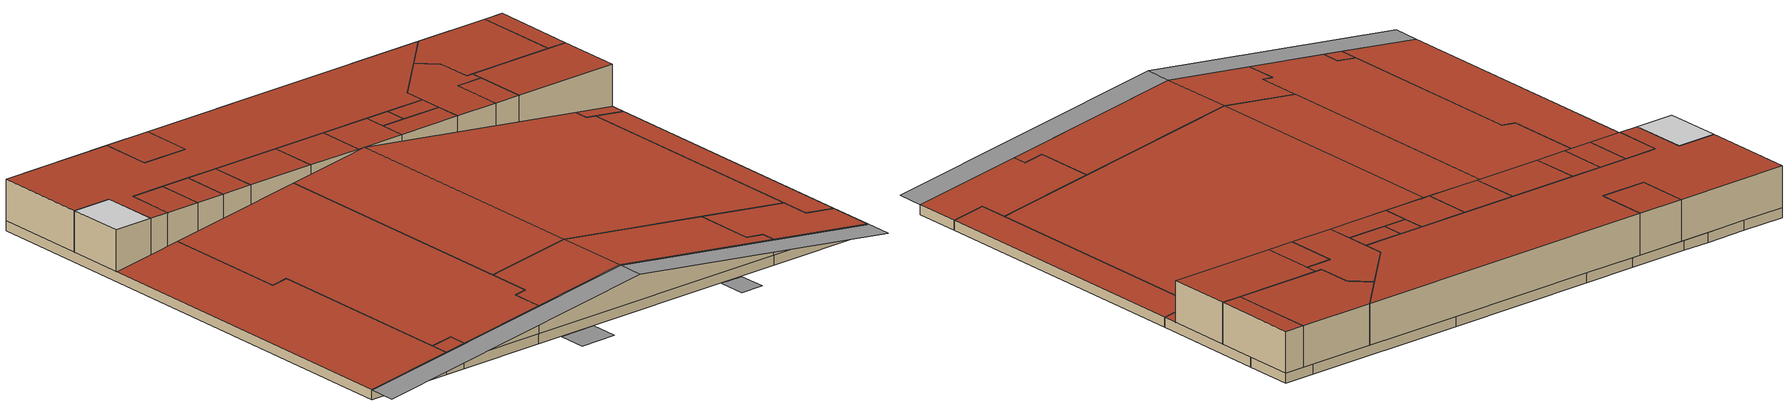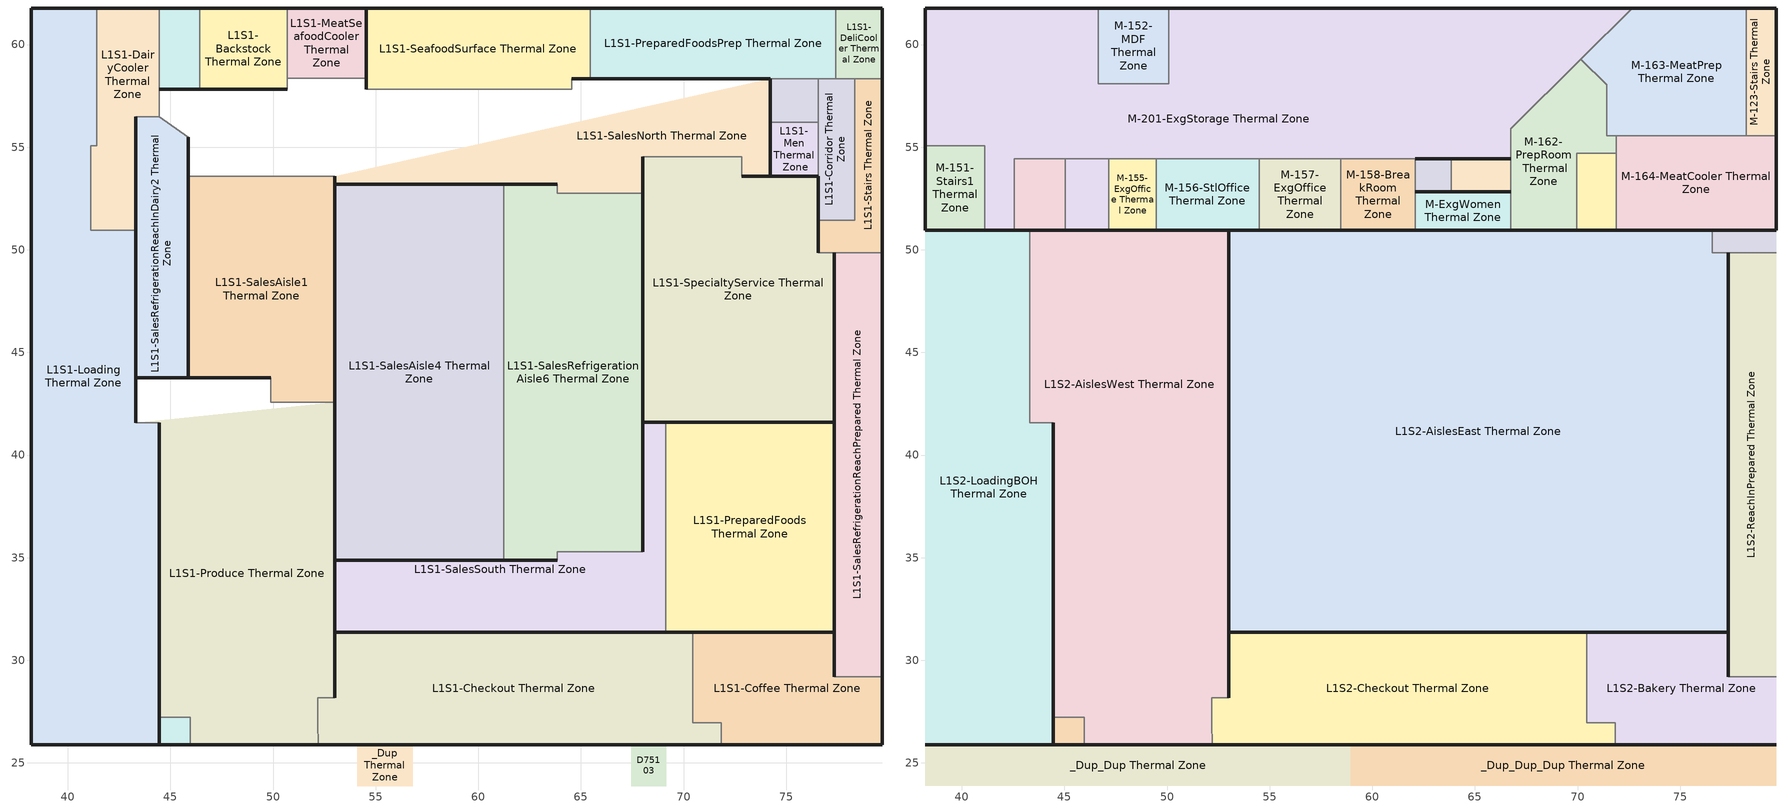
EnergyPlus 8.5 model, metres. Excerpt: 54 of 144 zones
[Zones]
L1S1-Backstock Thermal Zone
 floor to L1-114-Backstock Thermal Zone (Hole): 50.69,61.78 50.69,57.81 46.42,57.81 46.42,61.78 z2.13
 wall outside (Wall_Exterior): 50.69,61.78 46.42,61.78 / 46.42,57.81 49.53,57.81 50.69,57.81 z2.13:2.82
 wall to L1S1-MeatSeafoodCooler Thermal Zone (Hole): 50.69,58.37 50.69,61.78 z2.13:2.82
 wall to L1S1-BeerCage Thermal Zone (Hole): 46.42,61.78 46.42,57.81 z2.13:2.82
 wall to L1S1-SalesNorth Thermal Zone (Hole): 50.69,57.81 50.69,58.37 z2.13:2.82
 roof outside (Hole): 46.42,61.78 46.42,57.81 50.69,57.81 50.69,61.78 z2.82
L1S1-BeerCage Thermal Zone
 floor to L1-113-BeerCage Thermal Zone (Hole): 46.42,61.78 46.42,57.81 44.44,57.81 44.44,61.78 z2.13
 wall outside (Wall_Exterior): 44.44,57.81 46.42,57.81 / 46.42,61.78 44.44,61.78 z2.13:2.82
 wall to L1S1-DairyCooler Thermal Zone (Hole): 44.44,61.78 44.44,57.81 z2.13:2.82
 roof outside (Hole): 44.44,61.78 44.44,57.81 46.42,57.81 46.42,61.78 z2.82
L1S1-Checkout Thermal Zone
 floor outside (Hole): 70.44,31.36 70.44,26.95 71.84,26.95 71.84,25.88 52.19,25.88 52.18,26.95 52.18,28.16 53,28.16 53,31.36 z2.13
 wall outside (Wall_Exterior): 70.44,31.36 53,31.36 53,28.16 / 52.19,25.88 71.84,25.88 z2.13:2.82
 wall to L1S1-Produce Thermal Zone (Hole): 53,28.16 52.18,28.16 52.18,26.95 52.19,25.88 z2.13:2.82
 wall to L1S1-Coffee Thermal Zone (Hole): 71.84,25.88 71.84,26.95 70.44,26.95 70.44,31.36 z2.13:2.82
L1S1-Coffee Thermal Zone
 floor outside (Hole): 79.67,29.21 79.67,25.88 71.84,25.88 71.84,26.95 70.44,26.95 70.44,31.36 77.34,31.36 77.34,29.21 z2.13
 wall outside (Wall_Exterior): 77.34,29.21 77.34,31.36 70.44,31.36 / 71.84,25.88 79.67,25.88 79.67,29.21 z2.13:2.82
 wall to L1S1-SalesRefrigerationReachPrepared Thermal Zone (Hole): 79.67,29.21 77.34,29.21 z2.13:2.82
L1S1-Corridor Thermal Zone
 floor to L1-122-Corridor Thermal Zone (Hole): 78.33,58.34 78.33,51.44 76.57,51.44 76.57,58.34 z2.13
 wall outside (Wall_Exterior): 76.57,53.58 76.57,51.44 z2.13:2.82
 wall to L1S1-PreparedFoodsPrep Thermal Zone (Hole): 77.42,58.34 76.57,58.34 z2.13:2.82
 wall to L1S1-Women Thermal Zone (Hole): 76.57,58.34 76.57,56.22 z2.13:2.82
 wall to L1S1-Men Thermal Zone (Hole): 76.57,56.22 76.57,53.58 z2.13:2.82
 wall to L1S1-Stairs Thermal Zone (Hole): 76.57,51.44 78.33,51.44 78.33,58.34 z2.13:2.82
 wall to L1S1-DeliCooler Thermal Zone (Hole): 78.33,58.34 77.42,58.34 z2.13:2.82
 roof outside (Hole): 76.57,58.34 76.57,51.44 78.33,51.44 78.33,58.34 z2.82
L1S1-DairyCooler Thermal Zone
 floor to L1-112-DairyCooler Thermal Zone (Hole): 44.44,61.78 44.44,56.48 43.31,56.48 43.31,50.96 41.12,50.96 41.12,55.08 41.4,55.08 41.4,61.78 z2.13
 wall outside (Wall_Exterior): 43.31,50.96 43.31,56.48 / 44.44,61.78 41.4,61.78 z2.13:2.82
 wall to L1S1-Loading Thermal Zone (Hole): 41.4,61.78 41.4,55.08 41.12,55.08 41.12,50.96 43.31,50.96 z2.13:2.82
 wall to L1S1-SalesRefrigerationReachInDairy2 Thermal Zone (Hole): 43.31,56.48 44.44,56.48 z2.13:2.82
 wall to L1S1-SalesNorth Thermal Zone (Hole): 44.44,56.48 44.44,57.81 z2.13:2.82
 roof outside (Hole): 41.4,61.78 41.4,55.08 41.12,55.08 41.12,50.96 43.31,50.96 43.31,56.48 44.44,56.48 44.44,61.78 z2.82
L1S1-DeliCooler Thermal Zone
 floor to L1-119-DeliCooler Thermal Zone (Hole): 79.67,61.78 79.67,58.34 77.42,58.34 77.42,61.78 z2.13
 wall outside (Wall_Exterior): 79.67,58.34 79.67,61.78 77.42,61.78 z2.13:2.82
 wall to L1S1-Stairs Thermal Zone (Hole): 78.33,58.34 79.67,58.34 z2.13:2.82
 wall to L1S1-PreparedFoodsPrep Thermal Zone (Hole): 77.42,61.78 77.42,58.34 z2.13:2.82
 roof outside (Hole): 77.42,61.78 77.42,58.34 79.67,58.34 79.67,61.78 z2.82
L1S1-Loading Thermal Zone
 floor outside (Hole): 41.4,61.78 41.4,55.08 41.12,55.08 41.12,50.96 43.31,50.96 43.31,41.57 44.44,41.57 44.44,25.88 38.22,25.88 38.22,61.78 z2.13
 wall outside (Wall_Exterior): 41.4,61.78 38.22,61.78 38.22,25.88 44.44,25.88 44.44,41.57 / 43.31,41.57 43.31,50.96 z2.13:2.82
 wall to L1S1-Produce Thermal Zone (Hole): 44.44,41.57 43.31,41.57 z2.13:2.82
 roof outside (Hole): 38.22,61.78 38.22,25.88 44.44,25.88 44.44,41.57 43.31,41.57 43.31,50.96 41.12,50.96 41.12,55.08 41.4,55.08 41.4,61.78 z2.82
L1S1-MeatSeafoodCooler Thermal Zone
 floor to L1-115-MeatSeafoodCooler Thermal Zone (Hole): 54.53,61.78 54.53,58.37 50.69,58.37 50.69,61.78 z2.13
 wall outside (Wall_Exterior): 54.53,58.37 54.53,61.78 50.69,61.78 z2.13:2.82
 wall to L1S1-SalesNorth Thermal Zone (Hole): 50.69,58.37 54.53,58.37 z2.13:2.82
 roof outside (Hole): 50.69,61.78 50.69,58.37 54.53,58.37 54.53,61.78 z2.82
L1S1-Men Thermal Zone
 floor to L1-121-Men Thermal Zone (Hole): 76.57,56.22 76.57,53.58 74.22,53.58 74.22,56.22 z2.13
 wall outside (Wall_Exterior): 74.22,56.22 74.22,53.58 76.57,53.58 z2.13:2.82
 wall to L1S1-Women Thermal Zone (Hole): 76.57,56.22 74.22,56.22 z2.13:2.82
 roof outside (Hole): 74.22,56.22 74.22,53.58 76.57,53.58 76.57,56.22 z2.82
L1S1-PreparedFoods Thermal Zone
 floor outside (Hole): 77.34,41.61 77.34,31.36 69.13,31.36 69.13,41.61 z2.13
 wall outside (Wall_Exterior): 69.13,31.36 77.34,31.36 77.34,41.61 69.13,41.61 z2.13:2.82
 wall to L1S1-SalesSouth Thermal Zone (Hole): 69.13,41.61 69.13,31.36 z2.13:2.82
 roof outside (Hole): 69.13,41.61 69.13,31.36 77.34,31.36 77.34,41.61 z2.82
L1S1-PreparedFoodsPrep Thermal Zone
 floor to L1-118-PreparedFoodsPrep Thermal Zone (Hole): 77.42,61.78 77.42,58.34 65.46,58.34 65.46,61.78 z2.13
 wall outside (Wall_Exterior): 77.42,61.78 65.46,61.78 / 65.46,58.34 72.85,58.34 74.22,58.34 z2.13:2.82
 wall to L1S1-SeafoodSurface Thermal Zone (Hole): 65.46,61.78 65.46,58.34 z2.13:2.82
 wall to L1S1-Women Thermal Zone (Hole): 74.22,58.34 76.57,58.34 z2.13:2.82
 roof outside (Hole): 65.46,61.78 65.46,58.34 77.42,58.34 77.42,61.78 z2.82
L1S1-Produce Thermal Zone
 floor outside (Hole): 53,42.58 53,28.16 52.18,28.16 52.19,25.88 45.97,25.88 45.97,27.22 44.44,27.22 44.44,41.57 43.31,41.57 z2.13
 wall outside (Wall_Exterior): 44.44,41.57 44.44,27.22 / 49.9,43.77 43.31,43.77 43.31,41.57 / 45.97,25.88 52.19,25.88 / 53,28.16 53,42.58 z2.13:2.82
 wall to L1S1-SalesAisle1 Thermal Zone (Hole): 53,42.58 49.9,42.58 49.9,43.77 z2.13:2.82
 wall to L1S1-Shaft Thermal Zone (Hole): 44.44,27.22 45.97,27.22 45.97,25.88 z2.13:2.82
 roof outside (Hole): 43.31,43.77 43.31,41.57 44.44,41.57 44.44,27.22 45.97,27.22 45.97,25.88 52.19,25.88 52.18,28.16 z2.82
L1S1-SalesAisle1 Thermal Zone
 floor outside (Hole): 53,53.58 53,42.58 49.9,42.58 49.9,43.77 45.87,43.77 45.87,53.58 z2.13
 wall outside (Wall_Exterior): 45.87,53.58 45.87,43.77 49.9,43.77 / 53,42.58 53,53.58 z2.13:2.82
 wall to L1S1-SalesNorth Thermal Zone (Hole): 53,53.58 45.87,53.58 z2.13:2.82
 roof outside (Hole): 45.87,53.58 45.87,43.77 49.9,43.77 49.9,42.58 53,42.58 53,53.58 z2.82
L1S1-SalesAisle4 Thermal Zone
 floor outside (Hole): 61.24,53.19 61.24,34.87 53,34.87 53,53.19 z2.13
 wall outside (Wall_Exterior): 61.24,53.19 53,53.19 53,34.87 61.24,34.87 z2.13:2.82
 wall to L1S1-SalesRefrigerationAisle6 Thermal Zone (Hole): 61.24,34.87 61.24,53.19 z2.13:2.82
 roof outside (Hole): 53,53.19 53,34.87 61.24,34.87 61.24,53.19 z2.82
L1S1-SalesNorth Thermal Zone
 floor outside (Hole): 74.22,58.34 74.22,53.58 72.85,53.58 72.85,54.53 68,54.53 68,52.77 63.86,52.77 63.86,53.19 53,53.19 53,53.58 z2.13
 wall outside (Wall_Exterior): 50.69,57.81 44.44,57.81 / 45.87,55.47 45.87,53.58 / 53,53.58 53,53.19 63.86,53.19 / 68,52.77 68,54.53 / 72.85,53.58 74.22,53.58 74.22,58.34 64.56,58.34 / 54.53,57.81 54.53,58.37 z2.13:2.82
 wall to L1S1-SeafoodSurface Thermal Zone (Hole): 64.56,58.34 64.56,57.81 54.53,57.81 z2.13:2.82
 wall to L1S1-SalesRefrigerationReachInDairy2 Thermal Zone (Hole): 44.44,56.48 45.87,55.47 z2.13:2.82
 wall to L1S1-SalesRefrigerationAisle6 Thermal Zone (Hole): 63.86,53.19 63.86,52.77 68,52.77 z2.13:2.82
 wall to L1S1-SpecialtyService Thermal Zone (Hole): 68,54.53 72.85,54.53 72.85,53.58 z2.13:2.82
 roof outside (Hole): 44.44,57.81 44.44,56.48 45.87,55.47 45.87,53.58 53,53.58 53,53.19 63.86,53.19 63.86,52.77 68,52.77 68,54.53 z2.82
L1S1-SalesRefrigerationAisle6 Thermal Zone
 floor outside (Hole): 68,52.77 68,35.3 63.86,35.3 63.86,34.87 61.24,34.87 61.24,53.19 63.86,53.19 63.86,52.77 z2.13
 wall outside (Wall_Exterior): 61.24,34.87 63.86,34.87 / 63.86,53.19 61.24,53.19 / 68,35.3 68,52.77 z2.13:2.82
 wall to L1S1-SalesSouth Thermal Zone (Hole): 63.86,34.87 63.86,35.3 68,35.3 z2.13:2.82
 roof outside (Hole): 61.24,53.19 61.24,34.87 63.86,34.87 63.86,35.3 68,35.3 68,52.77 63.86,52.77 63.86,53.19 z2.82
L1S1-SalesRefrigerationReachInDairy2 Thermal Zone
 floor outside (Hole): 45.87,55.47 45.87,43.77 43.31,43.77 43.31,56.48 44.44,56.48 z2.13
 wall outside (Wall_Exterior): 43.31,56.48 43.31,43.77 45.87,43.77 45.87,55.47 z2.13:2.82
 roof outside (Hole): 43.31,56.48 43.31,43.77 45.87,43.77 45.87,55.47 44.44,56.48 z2.82
L1S1-SalesRefrigerationReachPrepared Thermal Zone
 floor outside (Hole): 79.67,49.87 79.67,29.21 77.34,29.21 77.34,49.87 z2.13
 wall outside (Wall_Exterior): 79.67,29.21 79.67,49.87 / 77.34,49.87 77.34,29.21 z2.13:2.82
 wall to L1S1-Stairs Thermal Zone (Hole): 79.67,49.87 77.34,49.87 z2.13:2.82
L1S1-SalesSouth Thermal Zone
 floor outside (Hole): 69.13,41.61 69.13,31.36 53,31.36 53,34.87 63.86,34.87 63.86,35.3 68,35.3 68,41.61 z2.13
 wall outside (Wall_Exterior): 69.13,41.61 68,41.61 68,35.3 / 63.86,34.87 53,34.87 53,31.36 69.13,31.36 z2.13:2.82
 roof outside (Hole): 53,34.87 53,31.36 69.13,31.36 69.13,41.61 68,41.61 68,35.3 63.86,35.3 63.86,34.87 z2.82
L1S1-SeafoodSurface Thermal Zone
 floor outside (Hole): 65.46,61.78 65.46,58.34 64.56,58.34 64.56,57.81 54.53,57.81 54.53,61.78 z2.13
 wall outside (Wall_Exterior): 64.56,58.34 65.46,58.34 / 65.46,61.78 54.53,61.78 54.53,57.81 z2.13:2.82
 roof outside (Hole): 54.53,61.78 54.53,57.81 64.56,57.81 64.56,58.34 65.46,58.34 65.46,61.78 z2.82
L1S1-Shaft Thermal Zone
 floor to L1-Shaft Thermal Zone (Hole): 45.97,27.22 45.97,25.88 44.44,25.88 44.44,27.22 z2.13
 wall outside (Wall_Exterior): 44.44,27.22 44.44,25.88 45.97,25.88 z2.13:2.82
L1S1-SpecialtyService Thermal Zone
 floor outside (Hole): 76.57,53.58 76.57,49.87 77.34,49.87 77.34,41.61 68,41.61 68,54.53 72.85,54.53 72.85,53.58 z2.13
 wall outside (Wall_Exterior): 76.57,49.87 76.57,53.58 72.85,53.58 / 68,54.53 68,41.61 77.34,41.61 77.34,49.87 z2.13:2.82
 wall to L1S1-Stairs Thermal Zone (Hole): 77.34,49.87 76.57,49.87 z2.13:2.82
 roof outside (Hole): 68,54.53 68,41.61 77.34,41.61 77.34,49.87 76.57,49.87 76.57,53.58 72.85,53.58 72.85,54.53 z2.82
L1S1-Stairs Thermal Zone
 floor to L1-123-Stairs Thermal Zone (Hole): 79.67,58.34 79.67,49.87 76.57,49.87 76.57,51.44 78.33,51.44 78.33,58.34 z2.13
 wall outside (Wall_Exterior): 76.57,51.44 76.57,49.87 / 79.67,49.87 79.67,58.34 z2.13:2.82
 roof outside (Hole): 78.33,58.34 78.33,51.44 76.57,51.44 76.57,49.87 79.67,49.87 79.67,58.34 z2.82
L1S1-Women Thermal Zone
 floor to L1-120-Women Thermal Zone (Hole): 76.57,58.34 76.57,56.22 74.22,56.22 74.22,58.34 z2.13
 wall outside (Wall_Exterior): 74.22,58.34 74.22,56.22 z2.13:2.82
 roof outside (Hole): 74.22,58.34 74.22,56.22 76.57,56.22 76.57,58.34 z2.82
_Dup Thermal Zone
 floor outside (Hole): 56.79,25.88 56.79,23.87 54.11,23.87 54.11,25.88 z2.09
D75103
 floor outside (Hole): 69.16,25.88 69.16,23.87 67.45,23.87 67.45,25.88 z2.09
L1S2-AislesEast Thermal Zone
 floor outside (Hole): 77.34,49.87 77.34,31.36 53,31.36 53,50.96 76.57,50.96 76.57,49.87 z2.82
 wall outside (Wall_Exterior): 77.34,31.36 77.34,49.87 z2.82:3.15; 53,50.96 53,31.36 z2.82:4.88; 76.57,50.96,3.25 76.57,50.96,2.82 53,50.96,2.82 53,50.96,4.88 58.95,50.96,5.72; 53,31.36,4.88 53,31.36,2.82 77.34,31.36,2.82 77.34,31.36,3.15 58.95,31.36,5.72
 wall to L1S2-Shaft2 Thermal Zone (Hole): 76.57,49.87 76.57,50.96 z2.82:3.25; 77.34,49.87,3.15 77.34,49.87,2.82 76.57,49.87,2.82 76.57,49.87,3.25
 roof outside (Hole): 58.95,31.36,5.72 77.34,31.36,3.15 77.34,49.87,3.15 76.57,49.87,3.25 76.57,50.96,3.25 58.95,50.96,5.72; 58.95,50.96,5.72 53,50.96,4.88 53,31.36,4.88 58.95,31.36,5.72
L1S2-AislesWest Thermal Zone
 floor outside (Hole): 53,50.96 53,28.16 52.18,28.16 52.19,25.88 45.97,25.88 45.97,27.22 44.44,27.22 44.44,41.57 43.31,41.57 43.31,50.96 z2.82
 wall outside (Wall_Exterior): 53,28.16 53,50.96 z2.82:4.88; 44.44,41.57 44.44,27.22 z2.82:3.69; 53,50.96,4.88 53,50.96,2.82 43.31,50.96,2.82 43.31,50.96,3.53; 45.97,25.88,3.9 45.97,25.88,2.82 52.19,25.88,2.82 52.19,25.88,4.77
 wall to L1S2-LoadingBOH Thermal Zone (Hole): 43.31,50.96 43.31,41.57 z2.82:3.53; 43.31,41.57,3.53 43.31,41.57,2.82 44.44,41.57,2.82 44.44,41.57,3.69
 wall to L1S2-Shaft Thermal Zone (Hole): 45.97,27.22 45.97,25.88 z2.82:3.9; 44.44,27.22,3.69 44.44,27.22,2.82 45.97,27.22,2.82 45.97,27.22,3.9
 wall to L1S2-Checkout Thermal Zone (Hole): 52.19,25.88 52.18,26.95 52.18,28.16 z2.82:4.77; 52.18,28.16,4.77 52.18,28.16,2.82 53,28.16,2.82 53,28.16,4.88
 roof outside (Hole): 53,50.96,4.88 43.31,50.96,3.53 43.31,41.57,3.53 44.44,41.57,3.69 44.44,27.22,3.69 45.97,27.22,3.9 45.97,25.88,3.9 52.19,25.88,4.77 52.18,28.16,4.77 53,28.16,4.88
L1S2-Bakery Thermal Zone
 floor to L1S1-Coffee Thermal Zone (Hole): 79.67,29.21 79.67,25.88 71.84,25.88 71.84,26.95 70.44,26.95 70.44,31.36 77.34,31.36 77.34,29.21 z2.82
 wall outside (Wall_Exterior): 77.34,29.21 77.34,31.36 z2.82:3.15; 71.84,25.88,3.91 71.84,25.88,2.82 79.67,25.88,2.82; 77.34,31.36,3.15 77.34,31.36,2.82 70.44,31.36,2.82 70.44,31.36,4.11
 wall to L1S2-ReachInPrepared Thermal Zone (Hole): 79.67,29.21,2.82 77.34,29.21,2.82 77.34,29.21,3.15
 wall to L1S2-Checkout Thermal Zone (Hole): 70.44,31.36 70.44,26.95 z2.82:4.11; 71.84,26.95 71.84,25.88 z2.82:3.91; 70.44,26.95,4.11 70.44,26.95,2.82 71.84,26.95,2.82 71.84,26.95,3.91
 roof outside (Hole): 70.44,26.95,4.11 71.84,26.95,3.91 71.84,25.88,3.91 79.67,25.88,2.82 79.67,29.21,2.82 77.34,29.21,3.15 77.34,31.36,3.15 70.44,31.36,4.11
L1S2-Checkout Thermal Zone
 floor to L1S1-Checkout Thermal Zone (Hole): 70.44,31.36 70.44,26.95 71.84,26.95 71.84,25.88 52.19,25.88 52.18,26.95 52.18,28.16 53,28.16 53,31.36 z2.82
 wall outside (Wall_Exterior): 53,31.36 53,28.16 z2.82:4.88; 52.19,25.88,4.77 52.19,25.88,2.82 71.84,25.88,2.82 71.84,25.88,3.91 58.95,25.88,5.72; 70.44,31.36,4.11 70.44,31.36,2.82 53,31.36,2.82 53,31.36,4.88 58.95,31.36,5.72
 roof outside (Hole): 58.95,31.36,5.72 53,31.36,4.88 53,28.16,4.88 52.18,28.16,4.77 52.18,26.95,4.77 52.19,25.88,4.77 58.95,25.88,5.72; 58.95,25.88,5.72 70.44,25.9,4.11 71.84,25.88,3.91 71.84,26.95,3.91 70.44,26.95,4.11 70.44,31.36,4.11 58.95,31.36,5.72
L1S2-LoadingBOH Thermal Zone
 floor outside (Hole): 43.31,50.96 43.31,41.57 44.44,41.57 44.44,25.88 38.22,25.88 38.22,50.96 z2.82
 wall outside (Wall_Exterior): 44.44,25.88 44.44,41.57 z2.82:3.69; 43.31,50.96,3.53 43.31,50.96,2.82 38.22,50.96,2.82; 38.22,25.88,2.82 44.44,25.88,2.82 44.44,25.88,3.69
 roof outside (Hole): 43.31,50.96,3.53 38.22,50.96,2.82 38.22,25.88,2.82 44.44,25.88,3.69 44.44,41.57,3.69 43.31,41.57,3.53
L1S2-ReachInPrepared Thermal Zone
 floor to L1S1-SalesRefrigerationReachPrepared Thermal Zone (Hole): 79.67,49.87 79.67,29.21 77.34,29.21 77.34,49.87 z2.82
 wall outside (Wall_Exterior): 77.34,49.87 77.34,29.21 z2.82:3.15
 wall to L1S2-Shaft2 Thermal Zone (Hole): 79.67,49.87,2.82 77.34,49.87,2.82 77.34,49.87,3.15
 roof outside (Hole): 77.34,29.21,3.15 79.67,29.21,2.82 79.67,49.87,2.82 77.34,49.87,3.15
L1S2-Shaft Thermal Zone
 floor to L1S1-Shaft Thermal Zone (Hole): 45.97,27.22 45.97,25.88 44.44,25.88 44.44,27.22 z2.82
 wall outside (Wall_Exterior): 44.44,27.22 44.44,25.88 z2.82:3.69; 44.44,25.88,3.69 44.44,25.88,2.82 45.97,25.88,2.82 45.97,25.88,3.9
 roof outside (Hole): 45.97,27.22,3.9 44.44,27.22,3.69 44.44,25.88,3.69 45.97,25.88,3.9
L1S2-Shaft2 Thermal Zone
 floor outside (Hole): 79.67,50.96 79.67,49.87 76.57,49.87 76.57,50.96 z2.82
 wall outside (Wall_Exterior): 79.67,50.96,2.82 76.57,50.96,2.82 76.57,50.96,3.25
 roof outside (Hole): 76.57,49.87,3.25 79.67,49.87,2.82 79.67,50.96,2.82 76.57,50.96,3.25
M-123-Stairs Thermal Zone
 floor outside (Hole): 79.67,61.78 79.67,55.57 78.23,55.57 78.23,61.78 z2.82
 wall outside (Wall_Exterior): 79.67,55.57 79.67,61.78 78.23,61.78 z2.82:5.72
 wall to M-163-MeatPrep Thermal Zone (Hole): 78.23,61.78 78.23,55.57 z2.82:5.72
 wall to M-164-MeatCooler Thermal Zone (Hole): 78.23,55.57 79.67,55.57 z2.82:5.72
 roof outside (Hole): 78.23,61.78 78.23,55.57 79.67,55.57 79.67,61.78 z5.72
M-151-Stairs1 Thermal Zone
 floor outside (Hole): 41.12,55.08 41.12,50.96 38.22,50.96 38.22,55.08 z2.82
 wall outside (Wall_Exterior): 38.22,55.08 38.22,50.96 41.12,50.96 z2.82:5.72
 wall to M-201-ExgStorage Thermal Zone (Hole): 41.12,50.96 41.12,55.08 38.22,55.08 z2.82:5.72
 ceiling to L2-201-Stairs1 Thermal Zone (Hole): 38.22,55.08 38.22,50.96 41.12,50.96 41.12,55.08 z5.72
M-152-MDF Thermal Zone
 floor outside (Hole): 50.08,61.78 50.08,58.09 46.65,58.09 46.65,61.78 z2.82
 wall outside (Wall_Exterior): 50.08,61.78 46.65,61.78 z2.82:5.72
 wall to M-201-ExgStorage Thermal Zone (Hole): 46.65,61.78 46.65,58.09 50.08,58.09 50.08,61.78 z2.82:5.72
 roof outside (Hole): 46.65,61.78 46.65,58.09 50.08,58.09 50.08,61.78 z5.72
M-153-CashRoom Thermal Zone
 floor outside (Hole): 45.04,54.44 45.04,50.96 42.55,50.96 42.55,54.44 z2.82
 wall outside (Wall_Exterior): 42.55,50.96 45.04,50.96 z2.82:5.72
 wall to M-201-ExgStorage Thermal Zone (Hole): 45.04,54.44 42.55,54.44 42.55,50.96 z2.82:5.72
 wall to M-154-ExgOffice Thermal Zone (Hole): 45.04,50.96 45.04,54.44 z2.82:5.72
 roof outside (Hole): 42.55,54.44 42.55,50.96 45.04,50.96 45.04,54.44 z5.72
M-154-ExgOffice Thermal Zone
 floor outside (Hole): 47.16,54.44 47.16,50.96 45.04,50.96 45.04,54.44 z2.82
 wall outside (Wall_Exterior): 45.04,50.96 47.16,50.96 z2.82:5.72
 wall to M-155-ExgOffice Thermal Zone (Hole): 47.16,50.96 47.16,54.44 z2.82:5.72
 wall to M-201-ExgStorage Thermal Zone (Hole): 47.16,54.44 45.04,54.44 z2.82:5.72
 roof outside (Hole): 45.04,54.44 45.04,50.96 47.16,50.96 47.16,54.44 z5.72
M-155-ExgOffice Thermal Zone
 floor outside (Hole): 49.47,54.44 49.47,50.96 47.16,50.96 47.16,54.44 z2.82
 wall outside (Wall_Exterior): 47.16,50.96 49.47,50.96 z2.82:5.72
 wall to M-156-StlOffice Thermal Zone (Hole): 49.47,50.96 49.47,54.44 z2.82:5.72
 wall to M-201-ExgStorage Thermal Zone (Hole): 49.47,54.44 47.16,54.44 z2.82:5.72
 roof outside (Hole): 47.16,54.44 47.16,50.96 49.47,50.96 49.47,54.44 z5.72
M-156-StlOffice Thermal Zone
 floor outside (Hole): 54.48,54.44 54.48,50.96 49.47,50.96 49.47,54.44 z2.82
 wall outside (Wall_Exterior): 49.47,50.96 54.48,50.96 z2.82:5.72
 wall to M-157-ExgOffice Thermal Zone (Hole): 54.48,50.96 54.48,54.44 z2.82:5.72
 wall to M-201-ExgStorage Thermal Zone (Hole): 54.48,54.44 49.47,54.44 z2.82:5.72
 roof outside (Hole): 49.47,54.44 49.47,50.96 54.48,50.96 54.48,54.44 z5.72
M-157-ExgOffice Thermal Zone
 floor outside (Hole): 58.47,54.44 58.47,50.96 54.48,50.96 54.48,54.44 z2.82
 wall outside (Wall_Exterior): 54.48,50.96 58.47,50.96 z2.82:5.72
 wall to M-158-BreakRoom Thermal Zone (Hole): 58.47,50.96 58.47,54.44 z2.82:5.72
 wall to M-201-ExgStorage Thermal Zone (Hole): 58.47,54.44 54.48,54.44 z2.82:5.72
 roof outside (Hole): 54.48,54.44 54.48,50.96 58.47,50.96 58.47,54.44 z5.72
M-158-BreakRoom Thermal Zone
 floor outside (Hole): 62.09,54.44 62.09,50.96 58.47,50.96 58.47,54.44 z2.82
 wall outside (Wall_Exterior): 58.47,50.96 62.09,50.96 z2.82:5.72
 wall to M-ExgWomen Thermal Zone (Hole): 62.09,50.96 62.09,52.83 z2.82:5.72
 wall to M-201-ExgStorage Thermal Zone (Hole): 62.09,54.44 58.47,54.44 z2.82:5.72
 wall to M-159-ExgVest Thermal Zone (Hole): 62.09,52.83 62.09,54.44 z2.82:5.72
 roof outside (Hole): 58.47,54.44 58.47,50.96 62.09,50.96 62.09,54.44 z5.72
M-159-ExgVest Thermal Zone
 floor outside (Hole): 63.84,54.44 63.84,52.83 62.09,52.83 62.09,54.44 z2.82
 wall outside (Wall_Exterior): 62.09,52.83 63.84,52.83 / 63.84,54.44 62.09,54.44 z2.82:5.72
 wall to M-161-Men Thermal Zone (Hole): 63.84,52.83 63.84,54.44 z2.82:5.72
 roof outside (Hole): 62.09,54.44 62.09,52.83 63.84,52.83 63.84,54.44 z5.72
M-161-Men Thermal Zone
 floor outside (Hole): 66.75,54.44 66.75,52.83 63.84,52.83 63.84,54.44 z2.82
 wall outside (Wall_Exterior): 66.75,54.44 63.84,54.44 / 63.84,52.83 66.75,52.83 z2.82:5.72
 wall to M-162-PrepRoom Thermal Zone (Hole): 66.75,52.83 66.75,54.44 z2.82:5.72
 roof outside (Hole): 63.84,54.44 63.84,52.83 66.75,52.83 66.75,54.44 z5.72
M-162-PrepRoom Thermal Zone
 floor outside (Hole): 71.41,58.03 71.41,55.57 71.89,55.57 71.89,54.7 69.95,54.7 69.95,50.96 66.75,50.96 66.75,55.9 70.16,59.29 z2.82
 wall outside (Wall_Exterior): 66.75,50.96 69.95,50.96 z2.82:5.72
 wall to M-164-MeatCooler Thermal Zone (Hole): 71.89,54.7 71.89,55.57 z2.82:5.72
 wall to M-163-MeatPrep Thermal Zone (Hole): 71.89,55.57 71.41,55.57 71.41,58.03 70.16,59.29 z2.82:5.72
 wall to M-BakeryFreezer Thermal Zone (Hole): 69.95,50.96 69.95,54.7 71.89,54.7 z2.82:5.72
 wall to M-ExgWomen Thermal Zone (Hole): 66.75,52.83 66.75,50.96 z2.82:5.72
 wall to M-201-ExgStorage Thermal Zone (Hole): 70.16,59.29 66.75,55.9 66.75,54.44 z2.82:5.72
 roof outside (Hole): 70.16,59.29 66.75,55.9 66.75,50.96 69.95,50.96 69.95,54.7 71.89,54.7 71.89,55.57 71.41,55.57 71.41,58.03 z5.72
M-163-MeatPrep Thermal Zone
 floor outside (Hole): 78.23,61.78 78.23,55.57 71.41,55.57 71.41,58.03 70.16,59.29 72.67,61.78 z2.82
 wall outside (Wall_Exterior): 78.23,61.78 72.67,61.78 z2.82:5.72
 wall to M-201-ExgStorage Thermal Zone (Hole): 72.67,61.78 70.16,59.29 z2.82:5.72
 wall to M-164-MeatCooler Thermal Zone (Hole): 71.89,55.57 78.23,55.57 z2.82:5.72
 roof outside (Hole): 72.67,61.78 70.16,59.29 71.41,58.03 71.41,55.57 78.23,55.57 78.23,61.78 z5.72
M-164-MeatCooler Thermal Zone
 floor outside (Hole): 79.67,55.57 79.67,50.96 71.89,50.96 71.89,55.57 z2.82
 wall outside (Wall_Exterior): 71.89,50.96 79.67,50.96 79.67,55.57 z2.82:5.72
 wall to M-BakeryFreezer Thermal Zone (Hole): 71.89,54.7 71.89,50.96 z2.82:5.72
 roof outside (Hole): 71.89,55.57 71.89,50.96 79.67,50.96 79.67,55.57 z5.72
M-201-ExgStorage Thermal Zone
 floor outside (Hole): 72.67,61.78 66.75,55.9 66.75,54.44 42.55,54.44 42.55,50.96 41.12,50.96 41.12,55.08 38.22,55.08 38.22,61.78 46.65,61.78 z2.82
 wall outside (Wall_Exterior): 41.12,50.96 42.55,50.96 / 46.65,61.78 38.22,61.78 38.22,55.08 / 72.67,61.78 50.08,61.78 / 62.09,54.44 66.75,54.44 z2.82:5.72
 roof outside (Hole): 38.22,61.78 38.22,55.08 41.12,55.08 41.12,50.96 42.55,50.96 42.55,54.44 66.75,54.44 66.75,55.9 72.67,61.78 50.08,61.78 z5.72
M-BakeryFreezer Thermal Zone
 floor outside (Hole): 71.89,54.7 71.89,50.96 69.95,50.96 69.95,54.7 z2.82
 wall outside (Wall_Exterior): 69.95,50.96 71.89,50.96 z2.82:5.72
 roof outside (Hole): 69.95,54.7 69.95,50.96 71.89,50.96 71.89,54.7 z5.72
M-ExgWomen Thermal Zone
 floor outside (Hole): 66.75,52.83 66.75,50.96 62.09,50.96 62.09,52.83 z2.82
 wall outside (Wall_Exterior): 66.75,52.83 62.09,52.83 / 62.09,50.96 66.75,50.96 z2.82:5.72
 roof outside (Hole): 62.09,52.83 62.09,50.96 66.75,50.96 66.75,52.83 z5.72
_Dup_Dup Thermal Zone
 floor outside (Hole): 58.95,23.88,5.72 38.22,23.88,2.82 38.22,25.88,2.82 58.95,25.88,5.72
_Dup_Dup_Dup Thermal Zone
 floor outside (Hole): 58.95,25.88,5.72 79.67,25.88,2.82 79.67,23.88,2.82 58.95,23.88,5.72
shading: 58.95,25.88,5.72 79.67,25.88,2.82 79.67,23.88,2.82 58.95,23.88,5.72; 58.95,23.88,5.72 38.22,23.88,2.82 38.22,25.88,2.82 58.95,25.88,5.72; 56.79,25.88 56.79,23.87 54.11,23.87 54.11,25.88 z2.09; 69.16,25.88 69.16,23.87 67.45,23.87 67.45,25.88 z2.09
[Building]
NoeValleyWFM.idf: North Axis {deg}=356.173; Terrain=City; Solar Distribution=FullInteriorAndExteriorWithReflections; Maximum Number of Warmup Days=25; Minimum Number of Warmup Days=6
[Material]
Name | Roughness | Thickness {m} | Conductivity {W/m-K} | Density {kg/m3} | Specific Heat {J/kg-K}
G01a 19mm gypsum board | MediumSmooth | 0.019 | 0.16 | 800 | 1090
Insulation: Cellular glass - 75mm | MediumRough | 0.075 | 0.05 | 136 | 750
Plywood (Douglas Fir) - 12.7mm | Smooth | 0.0127 | 0.12 | 540 | 1210
F14 Slate or tile | VeryRough | 0.0127 | 1.59 | 1920 | 1260
[Material:NoMass]
Vaporseal - plastic film: Roughness=Rough; Thermal Resistance {m2-K/W}=0.002
[Material:AirGap]
Hole: Thermal Resistance {m2-K/W}=0.00158499
[Construction]
Wall_Exterior: F14 Slate or tile, Vaporseal - plastic film, Insulation: Cellular glass - 75mm, Plywood (Douglas Fir) - 12.7mm, G01a 19mm gypsum board
Hole: Hole
[Zone]
Name | Multiplier
L1S1-Backstock Thermal Zone; L1S1-BeerCage Thermal Zone; L1S1-Checkout Thermal Zone; L1S1-Coffee Thermal Zone; L1S1-Corridor Thermal Zone; L1S1-DairyCooler Thermal Zone; L1S1-DeliCooler Thermal Zone; L1S1-Loading Thermal Zone; L1S1-MeatSeafoodCooler Thermal Zone; L1S1-Men Thermal Zone; L1S1-PreparedFoods Thermal Zone; L1S1-PreparedFoodsPrep Thermal Zone; L1S1-Produce Thermal Zone; L1S1-SalesAisle1 Thermal Zone; L1S1-SalesAisle4 Thermal Zone; L1S1-SalesNorth Thermal Zone; L1S1-SalesRefrigerationAisle6 Thermal Zone; L1S1-SalesRefrigerationReachInDairy2 Thermal Zone; L1S1-SalesRefrigerationReachPrepared Thermal Zone; L1S1-SalesSouth Thermal Zone; L1S1-SeafoodSurface Thermal Zone; L1S1-Shaft Thermal Zone; L1S1-SpecialtyService Thermal Zone; L1S1-Stairs Thermal Zone; L1S1-Women Thermal Zone; L1S2-AislesEast Thermal Zone; L1S2-AislesWest Thermal Zone; L1S2-Bakery Thermal Zone; L1S2-Checkout Thermal Zone; L1S2-LoadingBOH Thermal Zone; L1S2-ReachInPrepared Thermal Zone; L1S2-Shaft Thermal Zone; L1S2-Shaft2 Thermal Zone; M-123-Stairs Thermal Zone; M-151-Stairs1 Thermal Zone; M-152-MDF Thermal Zone; M-153-CashRoom Thermal Zone; M-154-ExgOffice Thermal Zone; M-155-ExgOffice Thermal Zone; M-156-StlOffice Thermal Zone; M-157-ExgOffice Thermal Zone; M-158-BreakRoom Thermal Zone; M-159-ExgVest Thermal Zone; M-161-Men Thermal Zone; M-162-PrepRoom Thermal Zone; M-163-MeatPrep Thermal Zone; M-164-MeatCooler Thermal Zone; M-201-ExgStorage Thermal Zone; M-BakeryFreezer Thermal Zone; M-ExgWomen Thermal Zone; Zone 1 Thermal Zone; _Dup Thermal Zone; _Dup_Dup Thermal Zone; _Dup_Dup_Dup Thermal Zone
D75103 | 1
[People]
Number of People Calculation Method=People; Sensible Heat Fraction=autocalculate; Carbon Dioxide Generation Rate {m3/s-W}=3.82e-08; Enable ASHRAE 55 Comfort Warnings=No; Mean Radiant Temperature Calculation Type=ZoneAveraged; Clothing Insulation Calculation Method=ClothingInsulationSchedule
[Lights] Return Air Fraction=0; Fraction Replaceable=1; Return Air Fraction Calculated from Plenum Temperature=No
Name | Zone or ZoneList | Lighting Level {W} | Fraction Radiant | Fraction Visible
E1-A - Coffee-Bakery; E1-B - Coffee-Bakery; E1-C - Coffee-Bakery; E1-D - Coffee-Bakery; E1-E - Coffee-Bakery; E1-F - Coffee-Bakery; E1-G - Coffee-Bakery; E1-H - Coffee-Bakery; E1-I - Coffee-Bakery; E1-J - Coffee-Bakery; E1-K - Coffee-Bakery | L1S1-Coffee | 42 | 0.58 | 0.21
F-A - Coffee-Bakery | L1S2-Bakery | 70 | 0.63 | 0.27
A3-A - Prepared Foods; A3-B - Prepared Foods; A3-C - Prepared Foods; A3-A - Specialty; A3-B - Specialty; A3-C - Specialty; A-A - Sales Aisle 3-4; A-B - Sales Aisle 3-4; A-C - Sales Aisle 3-4; A-D - Sales Aisle 3-4; A-E - Sales Aisle 3-4; A-F - Sales Aisle 3-4; A-A - Sales Aisle 5-6; A-B - Sales Aisle 5-6; A-C - Sales Aisle 5-6; A-D - Sales Aisle 5-6; A-E - Sales Aisle 5-6; A-F - Sales Aisle 5-6; A-A - Sales Aisle 7-8; A-B - Sales Aisle 7-8; A-C - Sales Aisle 7-8; A-D - Sales Aisle 7-8; A-E - Sales Aisle 7-8; A-F - Sales Aisle 7-8; A-A - Refrig Sales Aisle; A-B - Refrig Sales Aisle; A-C - Refrig Sales Aisle; A-D - Refrig Sales Aisle; A-E - Refrig Sales Aisle; A-F - Refrig Sales Aisle; A-A - Sales Aisle 10; A-B - Sales Aisle 10; A-C - Sales Aisle 10; A-D - Sales Aisle 10; A-E - Sales Aisle 10; A-F - Sales Aisle 10 | L1S2-AislesEast | 128 | 0.58 | 0.21
F-A - Prepared Foods; F-B - Prepared Foods; F-C - Prepared Foods; F-A - Specialty; F-B - Specialty; F-A - Sales Front; F-B - Sales Front; F-C - Sales Front; F-D - Sales Front; F-E - Sales Front | L1S2-AislesEast | 70 | 0.63 | 0.27
E1-A - Specialty; E1-B - Specialty; E1-C - Specialty; E1-D - Specialty; E1-E - Specialty; E-A - Specialty; E-B - Specialty | L1S1-SpecialtyService | 42 | 0.58 | 0.21
J-A - Specialty; J-B - Specialty; J-C - Specialty; J-D - Specialty; J-E - Specialty; J-F - Specialty; J-G - Specialty; J-H - Specialty; J-I - Specialty; J-J - Specialty; J-K - Specialty; J-L - Specialty; J-M - Specialty | L1S1-SpecialtyService | 39 | 0.63 | 0.27
B3-A - Specialty; B3-B - Specialty; B3-C - Specialty; B3-D - Specialty; B3-E - Specialty; B3-F - Specialty | L1S1-SpecialtyService | 64 | 0.58 | 0.21
P-A - Refrig Reach Prepared; P-B - Refrig Reach Prepared; P-C - Refrig Reach Prepared; P-D - Refrig Reach Prepared; P-E - Refrig Reach Prepared; P-F - Refrig Reach Prepared; P-G - Refrig Reach Prepared; P-H - Refrig Reach Prepared; P-I - Refrig Reach Prepared | L1S1-SalesRefrigerationReachPrepared | 32 | 0.58 | 0.21
E-A - Refrig Reach Prepared | L1S1-SalesRefrigerationReachPrepared | 42 | 0.58 | 0.21
L-A - Checkout; L-B - Checkout; L-C - Checkout; L-D - Checkout; L-E - Checkout; L-F - Checkout | L1S1-Checkout | 128 | 0.58 | 0.21
F-A - Checkout; F-B - Checkout; F-C - Checkout; F-D - Checkout; F-E - Checkout; F-F - Checkout | L1S2-Checkout | 70 | 0.63 | 0.27
M2-A - Checkout; M2-B - Checkout | L1S1-Checkout | 32 | 0.58 | 0.21
F-A - Produce; F-B - Produce; F-C - Produce; F-D - Produce; F-E - Produce; F-F - Produce; F-G - Produce; F-H - Produce; F-I - Produce; F-J - Produce | L1S2-AislesWest | 70 | 0.63 | 0.27
E-A - Produce | L1S1-Produce | 42 | 0.58 | 0.21
AA-A - Receiving; AA-B - Receiving; AA-B - Receiving | L1S1-Loading | 128 | 0.58 | 0.21
B2-A - Receiving Office; AA1-A - Receiving Corridor; AA1-B - Receiving Corridor; B1-A - Produce Prep; B1-B - Produce Prep; B1-C - Produce Prep; B1-D - Produce Prep; B1-E - Produce Prep; B1-F - Produce Prep; B1-G - Produce Prep; B1-H - Produce Prep; AA1-A - Grocery Freezer | L1S1-Loading | 64 | 0.58 | 0.21
B2-B - Receiving Office; B2-B - Receiving Office | L1-102-ReceivingOffice | 64 | 0.58 | 0.21
BB1-A - Produce Cooler; BB1-B - Produce Cooler; BB1-C - Produce Cooler; BB1-D - Produce Cooler | L1-108-ProduceCooler | 64 | 0.58 | 0.21
BB1-A - Grocery Freezer; BB1-B - Grocery Freezer | L1-111-GroceryFreezer | 64 | 0.58 | 0.21
BB-A - Dairy Cooler; BB-B - Dairy Cooler | L1S1-DairyCooler | 128 | 0.58 | 0.21
AA-A - Beer Cage | L1S1-BeerCage | 128 | 0.58 | 0.21
AA-A - Backstock | L1S1-Backstock | 128 | 0.58 | 0.21
BB1-A - Meat Cooler; BB1-B - Meat Cooler | L1S1-MeatSeafoodCooler | 64 | 0.58 | 0.21
B2-A - Seafood Counter; B2-B - Seafood Counter; B2-C - Seafood Counter; B2-D - Seafood Counter | L1S1-SeafoodSurface | 64 | 0.58 | 0.21
E1-A - Seafood Counter; E1-B - Seafood Counter; E1-C - Seafood Counter; E1-D - Seafood Counter; E1-E - Seafood Counter; E1-F - Seafood Counter; E1-G - Seafood Counter; E1-H - Seafood Counter; E1-I - Seafood Counter | L1S1-SeafoodSurface | 42 | 0.58 | 0.21
B-A - Prep Foods BOH; B-B - Prep Foods BOH; B-C - Prep Foods BOH; B-D - Prep Foods BOH; B-E - Prep Foods BOH | L1S1-PreparedFoodsPrep | 96 | 0.58 | 0.21
BB1-A - Deli Cooler | L1S1-DeliCooler | 64 | 0.58 | 0.21
N-A - Mens Room | L1S1-Men | 64 | 0.58 | 0.21
N-A - Mens Room | L1-121-Men | 64 | 0.58 | 0.21
E-A - Womens Room | L1S1-Women | 42 | 0.58 | 0.21
E-A - Mens Room | L1S1-Men | 42 | 0.58 | 0.21
B3-A - Corridor; B3-B - Corridor | L1S1-Corridor | 64 | 0.58 | 0.21
AA-A - Stairs | L1S1-Stairs | 128 | 0.58 | 0.21
E-A - Meat-Seafood; E-B - Meat-Seafood; E-C - Meat-Seafood; E-D - Meat-Seafood; E-E - Meat-Seafood; E-F - Meat-Seafood; E-G - Meat-Seafood; E-H - Meat-Seafood; E-I - Meat-Seafood; E-J - Meat-Seafood; E-K - Meat-Seafood | L1S1-SalesNorth | 42 | 0.58 | 0.21
P-A - Meat-Seafood; P-B - Meat-Seafood; P-C - Meat-Seafood; P-D - Meat-Seafood; P-E - Meat-Seafood; P-F - Meat-Seafood; P-G - Meat-Seafood; P-H - Meat-Seafood; P-I - Meat-Seafood | L1S1-SalesNorth | 32 | 0.58 | 0.21
P-A - Dairy; P-B - Dairy; P-C - Dairy; P-D - Dairy; P-E - Dairy | L1S1-SalesRefrigerationReachInDairy | 32 | 0.58 | 0.21
B3-A - Sales Aisle Bulk; B3-B - Sales Aisle Bulk; B3-A - Sales Aisle 1-2; B3-B - Sales Aisle 1-2 | L1S1-SalesAisle1 | 64 | 0.58 | 0.21
B3-A - Sales Aisle 3-4; B3-B - Sales Aisle 3-4; B3-A - Sales Aisle 5-6; B3-B - Sales Aisle 5-6; B3-A - Sales Aisle 7-8; B3-B - Sales Aisle 7-8 | L1S1-SalesAisle4 | 64 | 0.58 | 0.21
B3-A - Refrig Sales Aisle; B3-B - Refrig Sales Aisle | L1S1-SalesRefrigerationAisle6 | 64 | 0.58 | 0.21
A-A - Bulk Sales Aisle; A-B - Bulk Sales Aisle; A-C - Bulk Sales Aisle; A-A - Sales Aisle 1-2; A-B - Sales Aisle 1-2; A-C - Sales Aisle 1-2 | L1S2-AislesWest | 128 | 0.58 | 0.21
A1-A - Sales Aisle 3-4; A1-A - Sales Aisle 5-6; A1-A - Sales Aisle 7-8; A1-A - Refrig Sales Aisle; A1-A - Sales Aisle 10 | L1S2-AislesEast | 64 | 0.58 | 0.21
W-A - Coffee Track; W-B - Coffee Track; W-C - Coffee Track | L1S1-Coffee | 39 | 0.63 | 0.27
K-A - Prepared Track; K-B - Prepared Track; K-C - Prepared Track; K-D - Prepared Track; K-E - Prepared Track; H-A - Prepared Track; H-B - Prepared Track; H-C - Prepared Track; H-D - Prepared Track; H-E - Prepared Track; H-F - Prepared Track; H-G - Prepared Track; H-H - Prepared Track; H-I - Prepared Track; H-J - Prepared Track; H-A - Specialty Track; H-B - Specialty Track; H-C - Specialty Track; H-D - Specialty Track; H-E - Specialty Track; H-F - Specialty Track; K-A - Specialty Track; K-B - Specialty Track; K-C - Specialty Track; K-D - Specialty Track; K-E - Specialty Track; K-F - Specialty Track; K-G - Specialty Track; K-H - Specialty Track; K-I - Specialty Track; K-A - Refrig Sales Track; K-B - Refrig Sales Track; K-C - Refrig Sales Track; K-D - Refrig Sales Track; K-A - Aisle 7-8 Track; K-B - Aisle 7-8 Track; K-A - Aisle 5-6 Track; K-B - Aisle 5-6 Track; K-A - Aisle 4 Track; H-A - Sales Front Track; H-B - Sales Front Track; H-C - Sales Front Track; H-D - Sales Front Track; H-E - Sales Front Track; H-F - Sales Front Track | L1S2-AislesEast | 39 | 0.63 | 0.27
K-A - Aisle 3 Track; K-A - Aisle 1-2 Track; K-B - Aisle 1-2 Track; H-A - Produce; H-B - Produce; H-C - Produce; H-D - Produce; H-E - Produce; H-F - Produce; H-G - Produce; H-H - Produce; H-I - Produce; H-J - Produce; H-K - Produce; H-L - Produce; H-M - Produce; H-N - Produce; H-O - Produce; H-P - Produce; H-Q - Produce; H-R - Produce; H-S - Produce; H-T - Produce; H-U - Produce; H-V - Produce; J-A - Produce; J-B - Produce; J-C - Produce; J-D - Produce; J-E - Produce; J-F - Produce; J-G - Produce; J-H - Produce; J-I - Produce; J-J - Produce; J-K - Produce; J-L - Produce | L1S2-AislesWest | 39 | 0.63 | 0.27
H-A - Meat-Seafood; H-B - Meat-Seafood; H-C - Meat-Seafood; H-D - Meat-Seafood; H-E - Meat-Seafood; H-F - Meat-Seafood; H-G - Meat-Seafood; H-H - Meat-Seafood | L1S1-SalesNorth | 39 | 0.63 | 0.27
H-A - Checkout; H-B - Checkout; H-C - Checkout; H-D - Checkout; H-E - Checkout; H-F - Checkout; H-G - Checkout; H-H - Checkout; H-I - Checkout; H-J - Checkout | L1S2-Checkout | 39 | 0.63 | 0.27
W-A - Seafood Surface; W-B - Seafood Surface; W-C - Seafood Surface; W-D - Seafood Surface | L1S2-SeafoodSurface | 39 | 0.63 | 0.27
Retro1-A - ExgStorage; Retro1-B - ExgStorage; Retro1-C - ExgStorage; Retro1-D - ExgStorage; Retro1-E - ExgStorage; Retro1-E - ExgStorage | M-201-ExgStorage | 128 | 0.58 | 0.21
Retro2-A - ExgStorage; Retro2-B - ExgStorage; Retro2-C - ExgStorage; Retro2-D - ExgStorage; Retro2-E - ExgStorage; Retro2-F - ExgStorage; Retro2-G - ExgStorage; Retro3-A - ExgStorage; Retro3-B - ExgStorage | M-201-ExgStorage | 64 | 0.58 | 0.21
Retro6-A - ExgStorage; Retro6-B - ExgStorage; Retro6-C - ExgStorage | M-201-ExgStorage | 42 | 0.58 | 0.21
Retro3-A - Cash Room; Retro3-B - Cash Room | M-153-CashRoom | 64 | 0.58 | 0.21
Retro3-A - ExgOffices; Retro3-B - ExgOffices | M-154-ExgOffice | 64 | 0.58 | 0.21
Retro5-A - ExgOffices | M-155-ExgOffice | 96 | 0.58 | 0.21
Retro3-C - ExgOffices; Retro3-D - ExgOffices; Retro3-E - ExgOffices; Retro3-F - ExgOffices | M-156-StlOffice | 64 | 0.58 | 0.21
Retro3-A - Break Room | M-158-BreakRoom | 64 | 0.58 | 0.21
Retro6-A - ExgVest | M-159-ExgVest | 42 | 0.58 | 0.21
Retro6-A - ExgMens | M-161-Men | 42 | 0.58 | 0.21
Retro3-A - ExgMens | M-161-Men | 64 | 0.58 | 0.21
Retro6-A - ExgWomens | M-ExgWomen | 42 | 0.58 | 0.21
Retro3-A - ExgWomens | M-ExgWomen | 64 | 0.58 | 0.21
Retro2-A - MDF; Retro2-A - MDF | M-152-MDF | 64 | 0.58 | 0.21
Retro1-A - Meat Prep; Retro1-B - Meat Prep; AA-A - Meat Prep | M-163-MeatPrep | 128 | 0.58 | 0.21
Retro2-A - Meat Prep | M-163-MeatPrep | 64 | 0.58 | 0.21
BB-A - Meat Cooler; BB-B - Meat Cooler; BB-C - Meat Cooler | M-164-MeatCooler | 128 | 0.58 | 0.21
Retro1-A - Prep Room | M-162-PrepRoom | 128 | 0.58 | 0.21
Retro2-A - Prep Room | M-163-PrepRoom | 64 | 0.58 | 0.21
BB1-A - BakeryFreezer | M-BakeryFreezer | 64 | 0.58 | 0.21
Retro2-A - Stairs | M-123-Stairs | 64 | 0.58 | 0.21
Retro2-A - Stairs1 | L2-201-Stairs1 | 64 | 0.58 | 0.21
Retro1-A - Corridor | L2-201-Corridor | 64 | 0.58 | 0.21
Retro2-A - Storage | L2-201-Storage | 64 | 0.58 | 0.21
Retro1-A - Storage | L2-201-Storage | 128 | 0.58 | 0.21
Retro1-A - Walkins; Retro1-B - Walkins; Retro1-C - Walkins | L2-201-Walkins | 128 | 0.58 | 0.21
Retro6-A - Storage; Retro6-B - Storage | L2-201-ExgStorage | 42 | 0.58 | 0.21
AA1-A - RefrigEquip | L2-205-RefrigerationEquipmentRoomLower | 64 | 0.58 | 0.21
AA-A - RefrigEquip; AA-B - RefrigEquip | L2-205-RefrigerationEquipmentRoomLower | 128 | 0.58 | 0.21
AA-C - RefrigEquip; AA-D - RefrigEquip; AA-E - RefrigEquip; AA-F - RefrigEquip | L2-205-RefrigerationEquipmentRoomUpper | 128 | 0.58 | 0.21
[ElectricEquipment] Design Level Calculation Method=EquipmentLevel
Name | Zone or ZoneList | Design Level {W} | Schedule
12319 - Refrigerator | M-158-BreakRoom Thermal Zone | 1000
12320 - Microwave | M-158-BreakRoom Thermal Zone | 1600
5288 - Vegetable Dryer | M-162-PrepRoom Thermal Zone | 696
3305 - Mixer | M-164-MeatCooler Thermal Zone | 9360
3509 - Fly Trap | M-163-MeatPrep Thermal Zone | 30
3304 - Meat Saw | M-163-MeatPrep Thermal Zone | 2200
3306 - Sausage Stuffer | M-163-MeatPrep Thermal Zone | 1296
3309 - Tumbler | M-163-MeatPrep Thermal Zone | 576
3312 - Tenderizer | M-163-MeatPrep Thermal Zone | 900
3300 - Scale | M-163-MeatPrep Thermal Zone | 120 | Cashier
3308 - Grinder | M-163-MeatPrep Thermal Zone | 740
[GasEquipment]
Design Level Calculation Method=EquipmentLevel
[HotWaterEquipment]
Design Level Calculation Method=EquipmentLevel
[ElectricEquipment:ITE:AirCooled]
Design Power Input Calculation Method=Watts/Unit; Number of Units=1; Design Entering Air Temperature {C}=15; Environmental Class=None; Air Inlet Connection Type=AdjustedSupply; Design Electric Power Supply Efficiency=1; Fraction of Electric Power Supply Losses to Zone=1
[Exterior:Lights] Control Option=AstronomicalClock
Name | Design Level {W}
M3-A Exterior; M3-B Exterior; M3-C Exterior; M3-D Exterior; M3-E Exterior; M3-F Exterior; M3-G Exterior; M3-H Exterior | 70
M4-A Exterior; M4-B Exterior | 26
[Schedule:Day:Hourly]
Cashier WD; Cashier Sat; Cashier Sun/Hol: 0, 0, 0, 0, 0, 0, 0.1, 0.3, 0.4, 0.5, 0.5, 0.5, 0.5, 0.4, 0.4, 0.6, 0.7, 0.9, 0.7, 0.7, 0.6, 0.4, 0.2, 0
[Schedule:Week:Daily]
Cashier Week: Cashier Sun/Hol, Cashier WD, Cashier WD, Cashier WD, Cashier WD, Cashier WD, Cashier Sat, Cashier Sun/Hol, Cashier WD, Cashier WD, Cashier WD, Cashier WD
[Schedule:Year]
Cashier: Cashier Week, 1, 1, 12, 31
